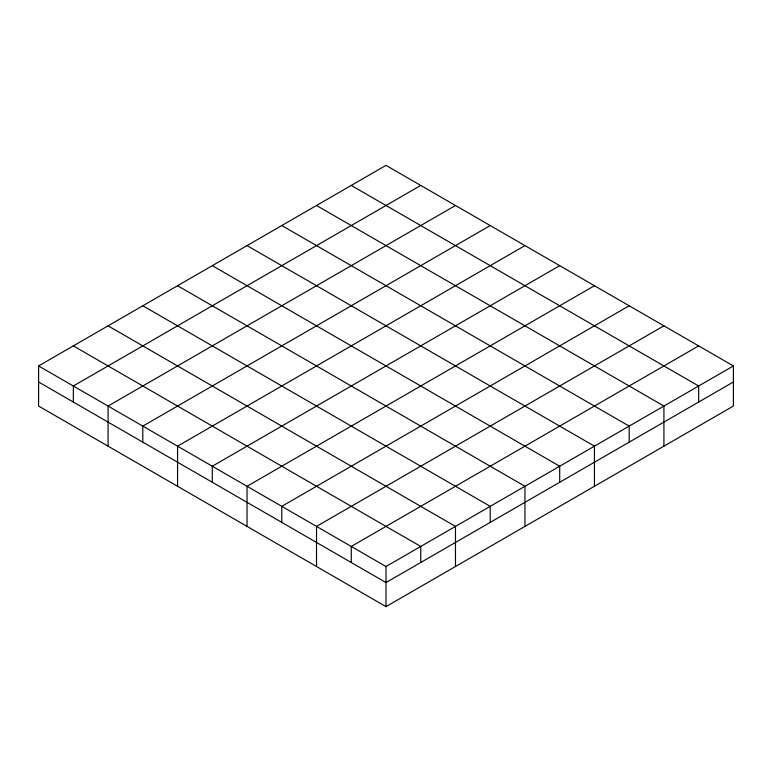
<?xml version="1.0" encoding="UTF-8"?>
<svg xmlns="http://www.w3.org/2000/svg" width="772" height="772" viewBox="0 0 772 772"><rect width="100%" height="100%" fill="white"/><g stroke="black" fill="none" stroke-linecap="round" stroke-linejoin="round"><path stroke-width="1.16" d="M38.6 365.947L386 165.372L733.4 365.947L733.4 406.053L386 606.628L38.6 406.053L38.6 365.947L386 566.513L733.4 365.947M420.74 185.434L73.34 386L73.34 402.048M455.48 205.487L108.08 406.053L108.08 446.168M490.22 225.54L142.82 426.115L142.82 442.163M524.96 245.602L177.56 446.168L177.56 486.283M559.7 265.655L212.3 466.23L212.3 482.278M594.44 285.717L247.04 486.283L247.04 526.398M629.18 305.77L281.78 506.345L281.78 522.383M663.92 325.832L316.52 526.398L316.52 566.513M698.66 345.885L351.26 546.451L351.26 562.498M733.4 381.986L386 582.561L38.6 381.986M351.26 185.434L698.66 386L698.66 402.048M316.52 205.487L663.92 406.053L663.92 446.168M281.78 225.54L629.18 426.115L629.18 442.163M247.04 245.602L594.44 446.168L594.44 486.283M212.3 265.655L559.7 466.23L559.7 482.278M177.56 285.717L524.96 486.283L524.96 526.398M142.82 305.77L490.22 506.345L490.22 522.383M108.08 325.832L455.48 526.398L455.48 566.513M73.34 345.885L420.74 546.451L420.74 562.498M386 566.513L386 606.628"/></g></svg>
